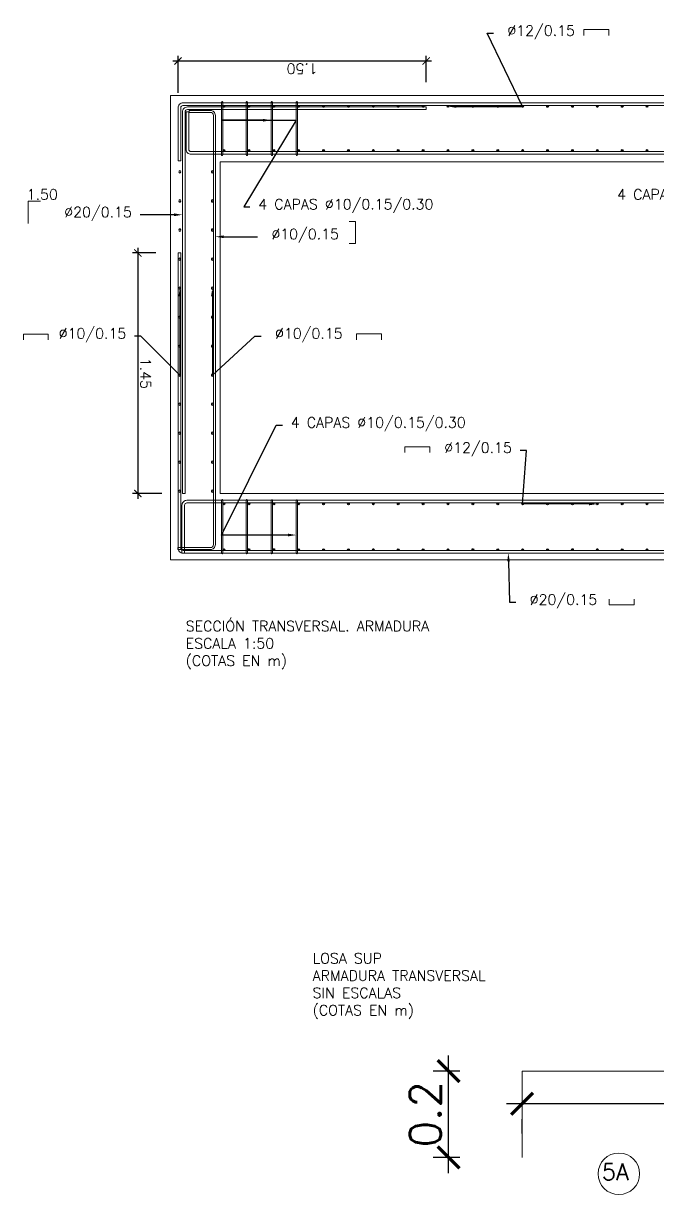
# Model space of a CAD drawing. Header units: metres. Extents: x 1291 to 1536, y 1774 to 1932.
# Drawn here: x 1373.82 to 1377.64, y 1786.37 to 1793.43 of the extents above; entities that cross this region are included whole.
import ezdxf
from ezdxf import colors
from ezdxf.entities.mleader import LeaderData, LeaderLine
from ezdxf.math import Vec2, Vec3

# ---------------------------------------------------------------- set-up
doc = ezdxf.new("R2010")
doc.units = ezdxf.units.M
doc.layers.add('Des', color=4, linetype='Continuous', lineweight=20)
doc.layers.add('YPSOM_ARMADURAS', color=164, linetype='Continuous')
doc.styles.add('SPING-TEXTO', font='romans.shx')
doc.styles.add('YPSOM-TEXTO', font='romans.shx')
doc.styles.add('YPSOM_25', font='romans.shx', dxfattribs={"height": 0.0625})
doc.styles.add('YPSOM_40', font='romans.shx', dxfattribs={"height": 0.1})
doc.dimstyles.new('SPing_75', dxfattribs={"dimscale": 0.075, "dimtxt": 2.5, "dimasz": 1.75, "dimexe": 1.25, "dimexo": 5, "dimtad": 1, "dimzin": 1, "dimdsep": 46, "dimtxsty": 'SPING-TEXTO', "dimblk": 'ARCHTICK', "dimcen": 0, "dimdle": 1.25, "dimclrd": 1, "dimclre": 9, "dimclrt": 2, "dimadec": 0, "dimazin": 0, "dimtfac": 1, "dimtmove": 0, "dimatfit": 3, "dimfxl": 1, "dimarcsym": 0})
doc.dimstyles.new('YPSOM_25', dxfattribs={"dimscale": 0.025, "dimtxt": 2.5, "dimasz": 1.75, "dimexe": 1.25, "dimexo": 5, "dimtad": 1, "dimzin": 1, "dimdsep": 46, "dimtxsty": 'YPSOM-TEXTO', "dimblk": 'ARCHTICK', "dimcen": 0, "dimdle": 1.25, "dimclrd": 1, "dimclre": 9, "dimclrt": 2, "dimadec": 0, "dimazin": 0, "dimtfac": 1, "dimtmove": 0, "dimatfit": 3, "dimfxl": 1, "dimarcsym": 0})

# ---------------------------------------------------------------- blocks, each defined once
blk = doc.blocks.new('*U168')
at = {"layer": 'YPSOM_ARMADURAS'}
blk.add_circle((0, 0), 0.005, dxfattribs=at)
blk = doc.blocks.new('*U169')
at = {"layer": 'Des', "color": 0, "linetype": 'ByBlock', "lineweight": -2, "transparency": 16777216}
for p in [(0, 0), (-0.1298, -0.0752), (-0.2596, -0.1504), (-0.3894, -0.2255), (-0.5192, -0.3007), (-0.649, -0.3759), (-0.7788, -0.4511), (-0.9086, -0.5262), (-1.0384, -0.6014), (-1.1682, -0.6766), (-1.298, -0.7518), (-1.4278, -0.8269), (-1.5576, -0.9021), (-1.6874, -0.9773), (-1.8172, -1.0525), (-1.947, -1.1277), (-2.0768, -1.2028), (-2.2066, -1.278)]:
    blk.add_blockref('*U168', p, dxfattribs=at)
blk = doc.blocks.new('*U160')
at = {"layer": 'YPSOM_ARMADURAS'}
blk.add_circle((0, 0), 0.005, dxfattribs=at)
blk = doc.blocks.new('*U161')
at = {"layer": 'Des', "color": 0, "linetype": 'ByBlock', "lineweight": -2, "transparency": 16777216}
for p in [(0, 0), (-0.1298, -0.0752), (-0.2596, -0.1504), (-0.3894, -0.2255), (-0.5192, -0.3007), (-0.649, -0.3759), (-0.7788, -0.4511), (-0.9086, -0.5262), (-1.0384, -0.6014), (-1.1682, -0.6766), (-1.298, -0.7518), (-1.4278, -0.8269), (-1.5576, -0.9021), (-1.6874, -0.9773), (-1.8172, -1.0525), (-1.947, -1.1277), (-2.0768, -1.2028), (-2.2066, -1.278)]:
    blk.add_blockref('*U160', p, dxfattribs=at)
blk = doc.blocks.new('*U166')
at = {"layer": 'YPSOM_ARMADURAS'}
blk.add_circle((0, 0), 0.005, dxfattribs=at)
blk = doc.blocks.new('*U167')
at = {"layer": 'Des', "color": 0, "linetype": 'ByBlock', "lineweight": -2, "transparency": 16777216}
for p in [(0, 0), (-0.1298, -0.0752), (-0.2596, -0.1504), (-0.3894, -0.2255), (-0.5192, -0.3007), (-0.649, -0.3759), (-0.7788, -0.4511), (-0.9086, -0.5262), (-1.0384, -0.6014), (-1.1682, -0.6766), (-1.298, -0.7518), (-1.4278, -0.8269), (-1.5576, -0.9021), (-1.6874, -0.9773), (-1.8172, -1.0525), (-1.947, -1.1277), (-2.0768, -1.2028), (-2.2066, -1.278)]:
    blk.add_blockref('*U166', p, dxfattribs=at)
blk = doc.blocks.new('*U164')
at = {"layer": 'YPSOM_ARMADURAS'}
blk.add_circle((0, 0), 0.005, dxfattribs=at)
blk = doc.blocks.new('*U165')
at = {"layer": 'Des', "color": 0, "linetype": 'ByBlock', "lineweight": -2, "transparency": 16777216}
for p in [(0, 0), (-0.1298, -0.0752), (-0.2596, -0.1504), (-0.3894, -0.2255), (-0.5192, -0.3007), (-0.649, -0.3759), (-0.7788, -0.4511), (-0.9086, -0.5262), (-1.0384, -0.6014), (-1.1682, -0.6766), (-1.298, -0.7518), (-1.4278, -0.8269), (-1.5576, -0.9021), (-1.6874, -0.9773), (-1.8172, -1.0525), (-1.947, -1.1277), (-2.0768, -1.2028), (-2.2066, -1.278)]:
    blk.add_blockref('*U164', p, dxfattribs=at)
blk = doc.blocks.new('*U174')
at = {"layer": 'YPSOM_ARMADURAS'}
blk.add_circle((0, 0), 0.006, dxfattribs=at)
blk = doc.blocks.new('*U175')
at = {"layer": 'Des', "color": 0, "linetype": 'ByBlock', "lineweight": -2, "transparency": 16777216}
for p in [(0, 0), (0.0877, -0.1514), (0.1754, -0.3029), (0.2631, -0.4543), (0.3508, -0.6057), (0.4385, -0.7572), (0.5262, -0.9086), (0.6139, -1.06), (0.7017, -1.2115), (0.7894, -1.3629), (0.8771, -1.5144), (0.9648, -1.6658)]:
    blk.add_blockref('*U174', p, dxfattribs=at)
blk = doc.blocks.new('*U176')
at = {"layer": 'YPSOM_ARMADURAS'}
blk.add_circle((0, 0), 0.006, dxfattribs=at)
blk = doc.blocks.new('*U177')
at = {"layer": 'Des', "color": 0, "linetype": 'ByBlock', "lineweight": -2, "transparency": 16777216}
for p in [(0, 0), (0.0877, -0.1514), (0.1754, -0.3029), (0.2631, -0.4543), (0.3508, -0.6057), (0.4385, -0.7572), (0.5262, -0.9086), (0.6139, -1.06), (0.7017, -1.2115), (0.7894, -1.3629), (0.8771, -1.5144), (0.9648, -1.6658)]:
    blk.add_blockref('*U176', p, dxfattribs=at)
blk = doc.blocks.new('_ArchTick')
at = {"color": 0, "linetype": 'ByBlock', "const_width": 0.15}
blk.add_lwpolyline([(-0.5, -0.5), (0.5, 0.5)], dxfattribs=at)
blk = doc.blocks.new('*D259')
at = {"layer": 'Defpoints', "color": 0, "transparency": 16777216}
for p in [(1374.748, 1793.2018), (1376.244, 1792.9495), (1374.748, 1792.8842)]:
    blk.add_point(p, dxfattribs=at)
at = {"layer": 'Des', "color": 9, "lineweight": -2, "transparency": 16777216}
for p, q in [((1374.748, 1793.0092), (1374.748, 1793.233)), ((1376.244, 1793.0745), (1376.244, 1793.233))]:
    blk.add_line(p, q, dxfattribs=at)
at = {"layer": 'Des', "color": 1, "lineweight": -2, "transparency": 16777216}
blk.add_line((1376.2753, 1793.2018), (1374.7168, 1793.2018), dxfattribs=at)
at = {"layer": 'Des', "color": 1, "lineweight": -2, "transparency": 16777216, "xscale": 0.04375, "yscale": 0.04375, "zscale": 0.04375, "rotation": 180}
blk.add_blockref('_ArchTick', (1374.748, 1793.2018), dxfattribs=at)
at = {"layer": 'Des', "color": 1, "lineweight": -2, "transparency": 16777216, "xscale": 0.04375, "yscale": 0.04375, "zscale": 0.04375}
blk.add_blockref('_ArchTick', (1376.244, 1793.2018), dxfattribs=at)
at = {"layer": 'Des', "color": 2, "transparency": 16777216, "insert": (1375.496, 1793.1549), "char_height": 0.0625, "attachment_point": 5, "rotation": 180, "style": 'YPSOM-TEXTO'}
blk.add_mtext('1.50', dxfattribs=at)
blk = doc.blocks.new('*D261')
at = {"layer": 'Defpoints', "color": 0, "transparency": 16777216}
for p in [(1374.7396, 1792.0445), (1374.5057, 1790.5945), (1374.7745, 1790.5945)]:
    blk.add_point(p, dxfattribs=at)
at = {"layer": 'Des', "color": 9, "lineweight": -2, "transparency": 16777216}
for p, q in [((1374.6146, 1792.0445), (1374.4745, 1792.0445)), ((1374.6495, 1790.5945), (1374.4745, 1790.5945))]:
    blk.add_line(p, q, dxfattribs=at)
at = {"layer": 'Des', "color": 1, "lineweight": -2, "transparency": 16777216}
blk.add_line((1374.5057, 1792.0757), (1374.5057, 1790.5632), dxfattribs=at)
at = {"layer": 'Des', "color": 1, "lineweight": -2, "transparency": 16777216, "xscale": 0.04375, "yscale": 0.04375, "zscale": 0.04375}
for p, rotation in [((1374.5057, 1792.0445), 90), ((1374.5057, 1790.5945), 270)]:
    blk.add_blockref('_ArchTick', p, dxfattribs=dict(at, rotation=rotation))
at = {"layer": 'Des', "color": 2, "transparency": 16777216, "insert": (1374.5526, 1791.3195), "char_height": 0.0625, "attachment_point": 5, "rotation": 270, "style": 'YPSOM-TEXTO'}
blk.add_mtext('1.45', dxfattribs=at)
blk = doc.blocks.new('*D269')
at = {"layer": 'Defpoints', "color": 0, "transparency": 16777216}
for p in [(1376.379, 1787.1122), (1376.8215, 1787.1122), (1376.8215, 1786.5918)]:
    blk.add_point(p, dxfattribs=at)
at = {"layer": 'Des', "color": 1, "lineweight": -2, "transparency": 16777216}
blk.add_line((1376.379, 1786.4981), (1376.379, 1787.206), dxfattribs=at)
at = {"layer": 'Des', "color": 9, "lineweight": -2, "transparency": 16777216}
for p, q in [((1376.4465, 1787.1122), (1376.2852, 1787.1122)), ((1376.4465, 1786.5918), (1376.2852, 1786.5918))]:
    blk.add_line(p, q, dxfattribs=at)
at = {"layer": 'Des', "color": 1, "lineweight": -2, "transparency": 16777216, "xscale": 0.13125, "yscale": 0.13125, "zscale": 0.13125}
for p, rotation in [((1376.379, 1787.1122), 90), ((1376.379, 1786.5918), 270)]:
    blk.add_blockref('_ArchTick', p, dxfattribs=dict(at, rotation=rotation))
at = {"layer": 'Des', "color": 2, "transparency": 16777216, "insert": (1376.2384, 1786.852), "char_height": 0.1875, "attachment_point": 5, "rotation": 90, "style": 'SPING-TEXTO'}
blk.add_mtext('0.2', dxfattribs=at)
blk = doc.blocks.new('*D272')
at = {"layer": 'Defpoints', "color": 0, "transparency": 16777216}
for p in [(1376.8215, 1787.1122), (1381.7568, 1787.1122), (1376.8215, 1786.9158)]:
    blk.add_point(p, dxfattribs=at)
at = {"layer": 'Des', "color": 1, "lineweight": -2, "transparency": 16777216}
blk.add_line((1381.8505, 1786.9158), (1376.7277, 1786.9158), dxfattribs=at)
at = {"layer": 'Des', "color": 9, "lineweight": -2, "transparency": 16777216}
for p, q in [((1376.8215, 1786.7372), (1376.8215, 1786.8221)), ((1381.7568, 1786.7372), (1381.7568, 1786.8221))]:
    blk.add_line(p, q, dxfattribs=at)
at = {"layer": 'Des', "color": 1, "lineweight": -2, "transparency": 16777216, "xscale": 0.13125, "yscale": 0.13125, "zscale": 0.13125, "rotation": 180}
blk.add_blockref('_ArchTick', (1376.8215, 1786.9158), dxfattribs=at)
at = {"layer": 'Des', "color": 1, "lineweight": -2, "transparency": 16777216, "xscale": 0.13125, "yscale": 0.13125, "zscale": 0.13125}
blk.add_blockref('_ArchTick', (1381.7568, 1786.9158), dxfattribs=at)
at = {"layer": 'Des', "color": 2, "transparency": 16777216, "insert": (1379.2891, 1787.0564), "char_height": 0.1875, "attachment_point": 5, "style": 'SPING-TEXTO'}
blk.add_mtext('7.60', dxfattribs=at)

msp = doc.modelspace()

# ---------------------------------------------------------------- linework, layer by layer
at = {"layer": 'Des', "color": 9}
for points, elevation in [([(1377.19412, 1793.35614), (1377.19412, 1793.39114), (1377.34412, 1793.39114), (1377.34412, 1793.35614)], 40.44465), ([(1373.84536, 1792.22322), (1373.84536, 1792.22322), (1373.84536, 1792.3575), (1373.91894, 1792.3575)], 76.49915), ([(1375.78056, 1792.10093), (1375.8184, 1792.10093), (1375.8184, 1792.23521), (1375.78056, 1792.23521)], 76.49915), ([(1373.81616, 1791.52101), (1373.81616, 1791.55601), (1373.96616, 1791.55601), (1373.96616, 1791.52101)], 76.49915), ([(1375.82454, 1791.52161), (1375.82454, 1791.55661), (1375.97454, 1791.55661), (1375.97454, 1791.52161)], 76.49915), ([(1376.11608, 1790.84084), (1376.11608, 1790.87584), (1376.26608, 1790.87584), (1376.26608, 1790.84084)], 76.49915), ([(1377.34724, 1789.9578), (1377.34724, 1789.9228), (1377.49724, 1789.9228), (1377.49724, 1789.9578)], 76.49915)]:
    msp.add_lwpolyline(points, dxfattribs=dict(at, elevation=elevation))
at = {"layer": 'Des', "color": 9, "elevation": 40.44465}
for points in [[(1374.703, 1792.99446), (1392.203, 1792.99446), (1392.203, 1790.19446), (1374.703, 1790.19446)], [(1379.003, 1790.59446), (1379.003, 1792.59446), (1375.003, 1792.59446), (1375.003, 1790.59446)]]:
    msp.add_lwpolyline(points, close=True, dxfattribs=at)
for points in [[(1386.553, 1792.93346), (1386.553, 1792.94946), (1374.778, 1792.94946, 0.4142136), (1374.748, 1792.91946), (1374.748, 1792.59946), (1374.764, 1792.59946), (1374.764, 1792.91946, -0.4142136), (1374.778, 1792.93346)], [(1375.00951, 1792.63546), (1375.00951, 1792.95346, -1), (1375.01751, 1792.95346), (1375.01751, 1792.63546, -1)], [(1375.15951, 1792.63546), (1375.15951, 1792.95346, -1), (1375.16751, 1792.95346), (1375.16751, 1792.63546, -1)], [(1375.31012, 1792.63554), (1375.31012, 1792.95354, -1), (1375.31812, 1792.95354), (1375.31812, 1792.63554, -1)], [(1375.46012, 1792.63554), (1375.46012, 1792.95354, -1), (1375.46812, 1792.95354), (1375.46812, 1792.63554, -1)], [(1374.74613, 1790.26847), (1374.943, 1790.26847, 0.4142136), (1374.961, 1790.28647), (1374.961, 1792.87398, 0.4142136), (1374.943, 1792.89198), (1374.81565, 1792.89198), (1374.81565, 1792.90398), (1374.943, 1792.90398, -0.4142136), (1374.973, 1792.87398), (1374.973, 1790.28647, -0.4142136), (1374.943, 1790.25647), (1374.74613, 1790.25647)], [(1374.79049, 1790.59446), (1374.79049, 1792.89464, -0.4142136), (1374.80449, 1792.90864), (1376.244, 1792.90864), (1376.244, 1792.92464), (1374.80449, 1792.92464, 0.4142136), (1374.77449, 1792.89464), (1374.77449, 1790.59446)], [(1392.08421, 1792.90563), (1392.08421, 1792.66946, -0.4142136), (1392.05421, 1792.63946), (1374.8264, 1792.63946, -0.4142136), (1374.7964, 1792.66946), (1374.7964, 1792.89621), (1374.8124, 1792.89621), (1374.8124, 1792.66946, 0.4142136), (1374.8264, 1792.65546), (1392.05421, 1792.65546, 0.4142136), (1392.06821, 1792.66946), (1392.06821, 1792.90563)], [(1382.028, 1790.251), (1382.028, 1790.235), (1374.77822, 1790.235, -0.4142136), (1374.74822, 1790.265), (1374.74822, 1792.04446), (1374.76422, 1792.04446), (1374.76422, 1790.265, 0.4142136), (1374.77822, 1790.251)], [(1392.12904, 1790.23419), (1392.12904, 1790.52378, 0.4142136), (1392.09904, 1790.55378), (1374.80163, 1790.55378, 0.4142136), (1374.77163, 1790.52378), (1374.77163, 1790.23498), (1374.78763, 1790.23498), (1374.78763, 1790.52378, -0.4142136), (1374.80163, 1790.53778), (1392.09904, 1790.53778, -0.4142136), (1392.11304, 1790.52378), (1392.11304, 1790.23419)], [(1375.00951, 1790.55346), (1375.00951, 1790.23546, 1), (1375.01751, 1790.23546), (1375.01751, 1790.55346, 1)], [(1375.15951, 1790.55346), (1375.15951, 1790.23546, 1), (1375.16751, 1790.23546), (1375.16751, 1790.55346, 1)], [(1375.31012, 1790.55338), (1375.31012, 1790.23538, 1), (1375.31812, 1790.23538), (1375.31812, 1790.55338, 1)], [(1375.46012, 1790.55338), (1375.46012, 1790.23538, 1), (1375.46812, 1790.23538), (1375.46812, 1790.55338, 1)]]:
    msp.add_lwpolyline(points, format="xyb", close=True, dxfattribs=at)
at = {"layer": 'Des'}
msp.add_lwpolyline([(1376.82149, 1786.5918), (1376.82149, 1787.1122), (1381.75675, 1787.1122)], dxfattribs=at)
msp.add_circle((1377.40524, 1786.49352), 0.1253, dxfattribs=at)

# ---------------------------------------------------------------- block references
at = {"layer": 'Des', "color": 9, "rotation": 149.9219293539946}
for name, p in [('*U167', (1375.02534, 1792.92789, 40.44465)), ('*U165', (1375.02534, 1792.66242, 40.44465)), ('*U169', (1375.02534, 1790.53146, 40.44465)), ('*U161', (1375.02534, 1790.25646, 40.44465))]:
    msp.add_blockref(name, p, dxfattribs=at)
at = {"layer": 'Des', "color": 9, "xscale": -1, "rotation": 210.0780705469837}
for name, p in [('*U177', (1374.759, 1790.60792, 40.44465)), ('*U175', (1374.955, 1790.60793, 40.44465))]:
    msp.add_blockref(name, p, dxfattribs=at)

# ---------------------------------------------------------------- texts
at = {"layer": 'Des', "style": 'YPSOM_40'}
msp.add_text('5A', height=0.1, dxfattribs=at).set_placement((1377.30256, 1786.45554))
at = {"layer": 'Des', "color": 9, "char_height": 0.0625, "attachment_point": 1, "rotation": 0, "style": 'YPSOM_25'}
for s, width, gutter_width, insert in [('1.50', 0.1366613, 0.1875, (1373.83622, 1792.4286, 40.44465)), ('SECCIÓN TRANSVERSAL. ARMADURA\\PESCALA 1:50\\P(COTAS EN m)', 2.0637841, 0.3125, (1374.79419, 1789.82657, 116.94379))]:
    msp.add_mtext_dynamic_manual_height_columns(s, width=width, gutter_width=gutter_width, heights=[0], dxfattribs=dict(at, insert=insert))
at = {"layer": 'Des', "insert": (1375.55919, 1787.82354, 116.94379), "char_height": 0.0625, "attachment_point": 1, "rotation": 0, "style": 'YPSOM_25'}
msp.add_mtext_dynamic_manual_height_columns('LOSA SUP \\PARMADURA TRANSVERSAL\\PSIN ESCALAS\\P(COTAS EN m)', width=2.0637841, gutter_width=0.3125, heights=[0], dxfattribs=at)

# ---------------------------------------------------------------- dimensions: what is measured, and where the dimension line sits
at = {"layer": 'Des', "color": 9}
dim = msp.add_linear_dim(base=(1374.748, 1793.20178, 40.44465), p1=(1376.244, 1792.94946, 40.44465), p2=(1374.748, 1792.88416, 40.44465), dimstyle='YPSOM_25', dxfattribs=at)
dim.commit()
dim.dimension.update_dxf_attribs({"geometry": '*D259', "text_midpoint": (1375.496, 1793.1549, 40.44465)})
dim = msp.add_linear_dim(base=(1374.50572, 1790.59446, 40.44465), p1=(1374.73956, 1792.04446, 40.44465), p2=(1374.77449, 1790.59446, 40.44465), angle=90, dimstyle='YPSOM_25', dxfattribs=at)
dim.commit()
dim.dimension.update_dxf_attribs({"geometry": '*D261', "text_midpoint": (1374.55259, 1791.31946, 40.44465)})
at = {"layer": 'Des'}
dim = msp.add_aligned_dim(p1=(1376.82149, 1786.5918), p2=(1376.82149, 1787.1122), distance=0.4425, text='0.2', dimstyle='SPing_75', dxfattribs=at)
dim.commit()
dim.dimension.update_dxf_attribs({"geometry": '*D269', "text_midpoint": (1376.23836, 1786.852)})
dim = msp.add_linear_dim(base=(1376.82149, 1786.91582), p1=(1381.75675, 1787.1122), p2=(1376.82149, 1787.1122), text='7.60', dimstyle='SPing_75', dxfattribs=at)
dim.commit()
dim.dimension.update_dxf_attribs({"geometry": '*D272', "text_midpoint": (1379.28912, 1787.05645)})

# ---------------------------------------------------------------- leaders
at = {"layer": 'Des', "color": 9}
ml = msp.add_multileader_mtext('Standard', dxfattribs=at)
ml.set_content('Ø12/0.15', color=2, style='YPSOM-TEXTO')
ml.set_leader_properties(color=1)
ml.build(insert=Vec2(0, 0))
ml.multileader.update_dxf_attribs({"text_left_attachment_type": 2, "text_right_attachment_type": 2, "dogleg_length": 1.5, "arrow_head_size": 0.05, "scale": 0.025})
ctx = ml.context
ctx.base_point, ctx.scale, ctx.char_height, ctx.arrow_head_size, ctx.landing_gap_size, ctx.plane_origin, ctx.plane_x_axis, ctx.plane_y_axis = Vec3(1376.64981, 1793.36888, 40.44465), 0.025, 0.0625, 0.05, 0.05, Vec3(1381.67534, 1792.82789, 40.44465), Vec3(1, 0, 0), Vec3(0, 1, 0)
ctx.left_attachment, ctx.right_attachment, ctx.text_align_type = 2, 2, 2
notes = []
notes.append((ctx, [(0, (1, 1, 0), (1376.61231, 1793.36888, 40.44465), (1, 0, 0), 0.0375, [(1, [(1376.37534, 1792.92789, 40.44465), (1376.82534, 1792.92789, 40.44465)], 0, [])])]))
ctx.mtext.insert, ctx.mtext.text_direction, ctx.mtext.alignment, ctx.mtext.flow_direction = Vec3(1377.14029, 1793.41649, 40.44465), Vec3(1, 0, 0), 3, 5
ml = msp.add_multileader_mtext('Standard', dxfattribs=at)
ml.set_content('4 CAPAS Ø10/0.15/0.30', color=2, style='YPSOM-TEXTO')
ml.set_leader_properties(color=1)
ml.build(insert=Vec2(0, 0))
ml.multileader.update_dxf_attribs({"text_left_attachment_type": 2, "text_right_attachment_type": 2, "dogleg_length": 1.5, "arrow_head_size": 0.05, "scale": 0.025})
ctx = ml.context
ctx.base_point, ctx.scale, ctx.char_height, ctx.arrow_head_size, ctx.landing_gap_size, ctx.plane_origin, ctx.plane_x_axis, ctx.plane_y_axis = Vec3(1375.1818, 1792.32218, 40.44465), 0.025, 0.0625, 0.05, 0.05, Vec3(1380.81012, 1792.74462, 40.44465), Vec3(1, 0, 0), Vec3(0, 1, 0)
ctx.left_attachment, ctx.right_attachment = 2, 2
notes.append((ctx, [(1, (1, 1, 0), (1375.1443, 1792.32218, 40.44465), (1, 0, 0), 0.0375, [(2, [(1375.31012, 1792.84462, 40.44465), (1375.16012, 1792.84462, 40.44465), (1375.01012, 1792.84462, 40.44465), (1375.46012, 1792.84462, 40.44465)], 0, [])])]))
ctx.mtext.insert, ctx.mtext.text_direction, ctx.mtext.rotation, ctx.mtext.flow_direction = Vec3(1375.2318, 1792.3698, 40.44465), Vec3(1, 0, 0), 6.2831853, 5
ml = msp.add_multileader_mtext('Standard', dxfattribs=at)
ml.set_content('4 CAPAS Ø10/0.15/0.30', color=2, style='YPSOM-TEXTO')
ml.set_leader_properties(color=1)
ml.build(insert=Vec2(0, 0))
ml.multileader.update_dxf_attribs({"text_left_attachment_type": 2, "text_right_attachment_type": 2, "dogleg_length": 1.5, "arrow_head_size": 0.05, "scale": 0.025})
ctx = ml.context
ctx.base_point, ctx.scale, ctx.char_height, ctx.arrow_head_size, ctx.landing_gap_size, ctx.plane_origin, ctx.plane_x_axis, ctx.plane_y_axis = Vec3(1377.20991, 1792.38142, 40.44465), 0.025, 0.0625, 0.05, 0.05, Vec3(1384.28789, 1792.74454, 40.44465), Vec3(1, 0, 0), Vec3(0, 1, 0)
ctx.left_attachment, ctx.right_attachment, ctx.text_align_type = 2, 2, 2
notes.append((ctx, [(1, (1, 1, 0), (1378.53789, 1792.38142, 40.44465), (-1, 0, 0), 0.0375, [(2, [(1378.68789, 1792.84454, 40.44465), (1378.83789, 1792.84454, 40.44465), (1378.98789, 1792.84454, 40.44465), (1378.53789, 1792.84454, 40.44465)], 0, [])])]))
ctx.mtext.insert, ctx.mtext.text_direction, ctx.mtext.alignment, ctx.mtext.flow_direction = Vec3(1378.45039, 1792.42904, 40.44465), Vec3(1, 0, 0), 3, 5
ml = msp.add_multileader_mtext('Standard', dxfattribs=at)
ml.set_content('Ø20/0.15', color=2, style='YPSOM-TEXTO')
ml.set_leader_properties(color=1)
ml.build(insert=Vec2(0, 0))
ml.multileader.update_dxf_attribs({"text_left_attachment_type": 2, "text_right_attachment_type": 2, "dogleg_length": 1.5, "arrow_head_size": 0.05, "scale": 0.025})
ctx = ml.context
ctx.base_point, ctx.scale, ctx.char_height, ctx.arrow_head_size, ctx.landing_gap_size, ctx.plane_origin, ctx.plane_x_axis, ctx.plane_y_axis = Vec3(1373.97922, 1792.27473, 40.44465), 0.025, 0.0625, 0.05, 0.05, Vec3(1380.57449, 1792.27473, 40.44465), Vec3(1, 0, 0), Vec3(0, 1, 0)
ctx.left_attachment, ctx.right_attachment, ctx.text_align_type = 2, 2, 2
notes.append((ctx, [(0, (1, 1, 0), (1374.5572, 1792.27473, 40.44465), (-1, 0, 0), 0.0375, [(0, [(1374.77449, 1792.27473, 40.44465)], 0, [])])]))
ctx.mtext.insert, ctx.mtext.text_direction, ctx.mtext.alignment, ctx.mtext.flow_direction = Vec3(1374.4697, 1792.32235, 40.44465), Vec3(1, 0, 0), 3, 5
ml = msp.add_multileader_mtext('Standard', dxfattribs=at)
ml.set_content('Ø10/0.15', color=2, style='YPSOM-TEXTO')
ml.set_leader_properties(color=1)
ml.build(insert=Vec2(0, 0))
ml.multileader.update_dxf_attribs({"text_left_attachment_type": 2, "text_right_attachment_type": 2, "dogleg_length": 1.5, "arrow_head_size": 0.05, "scale": 0.025})
ctx = ml.context
ctx.base_point, ctx.scale, ctx.char_height, ctx.arrow_head_size, ctx.landing_gap_size, ctx.plane_origin, ctx.plane_x_axis, ctx.plane_y_axis = Vec3(1375.2278, 1792.14244, 40.44465), 0.025, 0.0625, 0.05, 0.05, Vec3(1380.773, 1792.14244, 40.44465), Vec3(1, 0, 0), Vec3(0, 1, 0)
ctx.left_attachment, ctx.right_attachment, ctx.text_align_type = 2, 2, 2
notes.append((ctx, [(0, (1, 1, 0), (1375.1903, 1792.14244, 40.44465), (1, 0, 0), 0.0375, [(0, [(1374.973, 1792.14244, 40.44465)], 0, [])])]))
ctx.mtext.insert, ctx.mtext.text_direction, ctx.mtext.alignment, ctx.mtext.flow_direction = Vec3(1375.71828, 1792.19006, 40.44465), Vec3(1, 0, 0), 3, 5
ml = msp.add_multileader_mtext('Standard', dxfattribs=at)
ml.set_content('Ø10/0.15', color=2, style='YPSOM-TEXTO')
ml.set_leader_properties(color=1)
ml.build(insert=Vec2(0, 0))
ml.multileader.update_dxf_attribs({"text_left_attachment_type": 2, "text_right_attachment_type": 2, "dogleg_length": 1.5, "arrow_head_size": 0.05, "scale": 0.025})
ctx = ml.context
ctx.base_point, ctx.scale, ctx.char_height, ctx.arrow_head_size, ctx.landing_gap_size, ctx.plane_origin, ctx.plane_x_axis, ctx.plane_y_axis = Vec3(1373.94553, 1791.54293, 40.44465), 0.025, 0.0625, 0.05, 0.05, Vec3(1380.58049, 1791.83293, 40.44465), Vec3(1, 0, 0), Vec3(0, 1, 0)
ctx.left_attachment, ctx.right_attachment, ctx.text_align_type = 2, 2, 2
notes.append((ctx, [(0, (1, 1, 0), (1374.52351, 1791.54293, 40.44465), (-1, 0, 0), 0.0375, [(1, [(1374.759, 1791.83292, 40.44465), (1374.759, 1791.30792, 40.44465)], 0, [])])]))
ctx.mtext.insert, ctx.mtext.text_direction, ctx.mtext.alignment, ctx.mtext.flow_direction = Vec3(1374.43601, 1791.59055, 40.44465), Vec3(1, 0, 0), 3, 5
ml = msp.add_multileader_mtext('Standard', dxfattribs=at)
ml.set_content('Ø10/0.15', color=2, style='YPSOM-TEXTO')
ml.set_leader_properties(color=1)
ml.build(insert=Vec2(0, 0))
ml.multileader.update_dxf_attribs({"text_left_attachment_type": 2, "text_right_attachment_type": 2, "dogleg_length": 1.5, "arrow_head_size": 0.05, "scale": 0.025})
ctx = ml.context
ctx.base_point, ctx.scale, ctx.char_height, ctx.arrow_head_size, ctx.landing_gap_size, ctx.plane_origin, ctx.plane_x_axis, ctx.plane_y_axis = Vec3(1375.24949, 1791.54293, 40.44465), 0.025, 0.0625, 0.05, 0.05, Vec3(1380.755, 1791.83293, 40.44465), Vec3(1, 0, 0), Vec3(0, 1, 0)
ctx.left_attachment, ctx.right_attachment, ctx.text_align_type = 2, 2, 2
notes.append((ctx, [(0, (1, 1, 0), (1375.21199, 1791.54293, 40.44465), (1, 0, 0), 0.0375, [(1, [(1374.955, 1791.83293, 40.44465), (1374.955, 1791.30793, 40.44465)], 0, [])])]))
ctx.mtext.insert, ctx.mtext.text_direction, ctx.mtext.alignment, ctx.mtext.flow_direction = Vec3(1375.73997, 1791.59055, 40.44465), Vec3(1, 0, 0), 3, 5
ml = msp.add_multileader_mtext('Standard', dxfattribs=at)
ml.set_content('4 CAPAS Ø10/0.15/0.30', color=2, style='YPSOM-TEXTO')
ml.set_leader_properties(color=1)
ml.build(insert=Vec2(0, 0))
ml.multileader.update_dxf_attribs({"text_left_attachment_type": 2, "text_right_attachment_type": 2, "dogleg_length": 1.5, "arrow_head_size": 0.05, "scale": 0.025})
ctx = ml.context
ctx.base_point, ctx.scale, ctx.char_height, ctx.arrow_head_size, ctx.landing_gap_size, ctx.plane_origin, ctx.plane_x_axis, ctx.plane_y_axis = Vec3(1375.37712, 1791.00631, 40.44465), 0.025, 0.0625, 0.05, 0.05, Vec3(1380.81012, 1790.4443, 40.44465), Vec3(1, 0, 0), Vec3(0, 1, 0)
ctx.left_attachment, ctx.right_attachment = 2, 2
notes.append((ctx, [(1, (1, 1, 0), (1375.33962, 1791.00631, 40.44465), (1, 0, 0), 0.0375, [(5, [(1375.46012, 1790.3443, 40.44465), (1375.31012, 1790.3443, 40.44465), (1375.16012, 1790.3443, 40.44465), (1375.01012, 1790.3443, 40.44465)], 0, [])])]))
ctx.mtext.insert, ctx.mtext.text_direction, ctx.mtext.flow_direction = Vec3(1375.42712, 1791.05393, 40.44465), Vec3(1, 0, 0), 5
ml = msp.add_multileader_mtext('Standard', dxfattribs=at)
ml.set_content('Ø12/0.15', color=2, style='YPSOM-TEXTO')
ml.set_leader_properties(color=1)
ml.build(insert=Vec2(0, 0))
ml.multileader.update_dxf_attribs({"text_left_attachment_type": 2, "text_right_attachment_type": 2, "dogleg_length": 1.5, "arrow_head_size": 0.05, "scale": 0.025})
ctx = ml.context
ctx.base_point, ctx.scale, ctx.char_height, ctx.arrow_head_size, ctx.landing_gap_size, ctx.plane_origin, ctx.plane_x_axis, ctx.plane_y_axis = Vec3(1376.26961, 1790.8545, 40.44465), 0.025, 0.0625, 0.05, 0.05, Vec3(1382.17534, 1790.53146, 40.44465), Vec3(1, 0, 0), Vec3(0, 1, 0)
ctx.left_attachment, ctx.right_attachment, ctx.text_align_type = 2, 2, 2
notes.append((ctx, [(1, (1, 1, 0), (1376.84759, 1790.8545, 40.44465), (-1, 0, 0), 0.0375, [(0, [(1377.27534, 1790.53146, 40.44465), (1376.82534, 1790.53146, 40.44465)], 0, [])])]))
ctx.mtext.insert, ctx.mtext.text_direction, ctx.mtext.alignment, ctx.mtext.flow_direction = Vec3(1376.76009, 1790.90212, 40.44465), Vec3(1, 0, 0), 3, 5
ml = msp.add_multileader_mtext('Standard', dxfattribs=at)
ml.set_content('Ø20/0.15', color=2, style='YPSOM-TEXTO')
ml.set_leader_properties(color=1)
ml.build(insert=Vec2(0, 0))
ml.multileader.update_dxf_attribs({"text_left_attachment_type": 2, "text_right_attachment_type": 2, "dogleg_length": 1.5, "arrow_head_size": 0.05, "scale": 0.025})
ctx = ml.context
ctx.base_point, ctx.scale, ctx.char_height, ctx.arrow_head_size, ctx.landing_gap_size, ctx.plane_origin, ctx.plane_x_axis, ctx.plane_y_axis = Vec3(1376.78448, 1789.93866, 40.44465), 0.025, 0.0625, 0.05, 0.05, Vec3(1382.03878, 1790.335, 40.44465), Vec3(1, 0, 0), Vec3(0, 1, 0)
ctx.left_attachment, ctx.right_attachment, ctx.text_align_type = 2, 2, 2
notes.append((ctx, [(0, (1, 1, 0), (1376.74698, 1789.93866, 40.44465), (1, 0, 0), 0.0375, [(0, [(1376.73878, 1790.235, 40.44465)], 0, [])])]))
ctx.mtext.insert, ctx.mtext.text_direction, ctx.mtext.rotation, ctx.mtext.width, ctx.mtext.defined_height, ctx.mtext.alignment, ctx.mtext.flow_direction = Vec3(1377.27496, 1789.98628, 40.44465), Vec3(1, 0, 0), 6.2831853, 0.6625488, 0.31548, 3, 5
for ctx, leaders in notes:
    for number, flags, end, landing, length, lines in leaders:
        leader = LeaderData()
        leader.index, (leader.has_last_leader_line, leader.has_dogleg_vector, leader.attachment_direction) = number, flags
        leader.last_leader_point, leader.dogleg_vector, leader.dogleg_length = Vec3(end), Vec3(landing), length
        for number, points, colour, breaks in lines:
            line = LeaderLine()
            line.index, line.vertices, line.color, line.breaks = number, Vec3.list(points), colors.encode_raw_color(colour), breaks
            leader.lines.append(line)
        ctx.leaders.append(leader)

doc.saveas('drawing.dxf')
